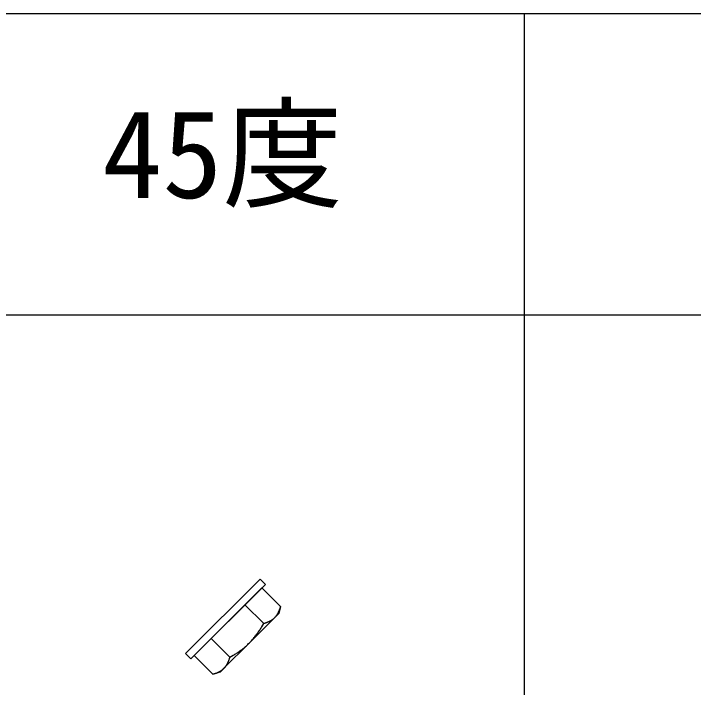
# Model space of a CAD drawing. Units: millimetres, scale not verified. Extents: x -390 to 390, y -176 to 193.
# Drawn here: x -3.88 to 41.24, y 131.28 to 176 of the extents above; entities that cross this region are included whole.
import ezdxf
from ezdxf.enums import TextEntityAlignment as Align

# ---------------------------------------------------------------- set-up
doc = ezdxf.new("R2010")
doc.units = ezdxf.units.MM
doc.header["$LTSCALE"] = 2
for name, color, linetype in [('0-0_0', 3, 'Continuous'), ('F-0', 4, 'Continuous'), ('F-E', 7, 'Continuous')]:
    doc.layers.add(name, color=color, linetype=linetype)
doc.styles.add('ＭＳ ゴシック', font='')
doc.styles.get('ＭＳ ゴシック').set_extended_font_data('MS Gothic')

msp = doc.modelspace()

# ---------------------------------------------------------------- linework, layer by layer
at = {"layer": '0-0_0'}
for p, q in [((7.525, 133.525), (12.475, 138.475)), ((7.879, 133.172), (12.828, 138.121)), ((12.475, 138.475), (12.828, 138.121)), ((8.108, 133.401), (12.599, 137.892)), ((13.839, 136.651), (12.599, 137.892)), ((12.717, 135.529), (11.476, 136.769)), ((13.839, 136.651), (13.712, 136.177)), ((11.768, 134.232), (13.712, 136.177)), ((10.471, 133.283), (9.231, 134.524)), ((10.083, 132.548), (11.768, 134.232)), ((7.879, 133.172), (7.525, 133.525)), ((9.349, 132.161), (8.108, 133.401)), ((9.823, 132.288), (9.349, 132.161)), ((9.823, 132.288), (10.083, 132.548))]:
    msp.add_line(p, q, dxfattribs=at)
for points in [[(13.452, 135.917), (13.461, 135.926), (13.47, 135.935), (13.487, 135.953), (13.496, 135.962), (13.504, 135.972), (13.512, 135.981), (13.521, 135.991), (13.537, 136.011), (13.545, 136.021), (13.553, 136.031), (13.56, 136.041), (13.568, 136.051), (13.576, 136.062), (13.583, 136.072), (13.593, 136.086), (13.603, 136.101), (13.613, 136.116), (13.623, 136.131), (13.632, 136.146), (13.641, 136.161), (13.65, 136.176), (13.659, 136.192), (13.668, 136.207), (13.676, 136.223), (13.685, 136.239), (13.693, 136.255), (13.701, 136.271), (13.709, 136.288), (13.717, 136.304), (13.724, 136.321), (13.733, 136.34), (13.741, 136.36), (13.75, 136.38), (13.757, 136.4), (13.765, 136.42), (13.773, 136.441), (13.78, 136.461), (13.788, 136.482), (13.795, 136.502)], [(13.795, 136.502), (13.802, 136.523), (13.808, 136.544), (13.815, 136.565), (13.827, 136.608), (13.839, 136.651)], [(12.717, 135.529), (12.746, 135.537), (12.775, 135.545), (12.803, 135.553), (12.832, 135.562), (12.86, 135.571), (12.888, 135.581), (12.916, 135.591), (12.943, 135.601), (12.97, 135.611), (12.997, 135.622), (13.024, 135.634), (13.05, 135.645), (13.076, 135.657), (13.089, 135.663), (13.101, 135.669), (13.114, 135.676), (13.127, 135.682), (13.139, 135.689), (13.152, 135.695), (13.173, 135.707), (13.194, 135.719), (13.214, 135.731), (13.234, 135.744), (13.244, 135.75), (13.254, 135.756), (13.264, 135.763), (13.274, 135.769), (13.293, 135.783), (13.302, 135.79), (13.312, 135.796), (13.321, 135.803), (13.33, 135.81), (13.34, 135.817), (13.349, 135.825), (13.358, 135.832), (13.367, 135.839), (13.384, 135.854), (13.393, 135.862), (13.402, 135.869)], [(13.402, 135.869), (13.41, 135.877), (13.419, 135.885), (13.427, 135.893), (13.436, 135.901), (13.444, 135.909), (13.452, 135.917)], [(11.768, 134.232), (11.816, 134.281), (11.864, 134.331), (11.911, 134.381), (11.956, 134.432), (12.002, 134.484), (12.046, 134.536), (12.09, 134.588), (12.133, 134.642), (12.175, 134.695), (12.217, 134.749), (12.258, 134.804), (12.298, 134.86), (12.337, 134.916), (12.376, 134.972), (12.415, 135.029), (12.453, 135.087), (12.488, 135.141), (12.522, 135.195), (12.555, 135.25), (12.589, 135.305), (12.654, 135.417), (12.717, 135.529)], [(10.471, 133.283), (10.583, 133.346), (10.695, 133.411), (10.75, 133.445), (10.805, 133.478), (10.859, 133.512), (10.913, 133.547), (10.971, 133.585), (11.028, 133.623), (11.084, 133.663), (11.14, 133.702), (11.196, 133.742), (11.251, 133.783), (11.305, 133.825), (11.358, 133.867), (11.412, 133.91), (11.464, 133.954), (11.516, 133.998), (11.568, 134.044), (11.619, 134.089), (11.669, 134.136), (11.719, 134.184), (11.768, 134.232)], [(10.074, 132.539), (10.091, 132.556), (10.099, 132.564), (10.107, 132.573), (10.115, 132.581), (10.123, 132.59), (10.131, 132.598), (10.138, 132.607), (10.146, 132.616), (10.161, 132.633), (10.168, 132.642), (10.175, 132.651), (10.183, 132.66), (10.19, 132.67), (10.197, 132.679), (10.204, 132.688), (10.211, 132.698), (10.224, 132.717), (10.231, 132.726), (10.237, 132.736), (10.244, 132.746), (10.25, 132.756), (10.256, 132.766), (10.269, 132.786), (10.281, 132.806), (10.293, 132.827), (10.305, 132.848), (10.311, 132.861), (10.318, 132.873), (10.324, 132.886), (10.331, 132.899), (10.337, 132.911), (10.343, 132.924), (10.355, 132.95), (10.366, 132.976), (10.378, 133.003), (10.389, 133.03), (10.399, 133.057), (10.409, 133.084), (10.419, 133.112)], [(10.419, 133.112), (10.429, 133.14), (10.438, 133.168), (10.447, 133.197), (10.455, 133.225), (10.463, 133.254), (10.471, 133.283)], [(9.349, 132.161), (9.389, 132.172), (9.429, 132.183), (9.468, 132.196), (9.487, 132.202), (9.507, 132.208), (9.526, 132.215), (9.545, 132.222), (9.564, 132.229), (9.583, 132.236), (9.602, 132.243), (9.62, 132.251), (9.639, 132.258), (9.657, 132.266), (9.675, 132.274), (9.693, 132.282), (9.711, 132.291), (9.729, 132.299), (9.746, 132.308), (9.763, 132.317), (9.781, 132.326), (9.798, 132.335), (9.815, 132.345), (9.831, 132.354), (9.848, 132.364), (9.864, 132.374), (9.88, 132.385), (9.896, 132.395), (9.912, 132.406), (9.928, 132.417), (9.938, 132.424), (9.949, 132.432), (9.959, 132.44), (9.969, 132.447), (9.979, 132.455), (9.989, 132.463), (9.999, 132.471), (10.009, 132.48), (10.019, 132.488), (10.028, 132.496)], [(10.028, 132.496), (10.037, 132.504), (10.047, 132.513), (10.056, 132.522), (10.074, 132.539)]]:
    msp.add_lwpolyline(points, dxfattribs=at)
at = {"layer": 'F-0', "color": 6}
for p, q in [((-390, 176), (390, 176)), ((-390, 156), (390, 156))]:
    msp.add_line(p, q, dxfattribs=at)
at = {"layer": 'F-0'}
msp.add_line((30, 176), (30, -176), dxfattribs=at)

# ---------------------------------------------------------------- texts
at = {"layer": 'F-E', "style": 'ＭＳ ゴシック'}
msp.add_text('45度', height=5.865, dxfattribs=at).set_placement((2, 162), align=Align.BOTTOM_LEFT)

doc.saveas('drawing.dxf')
